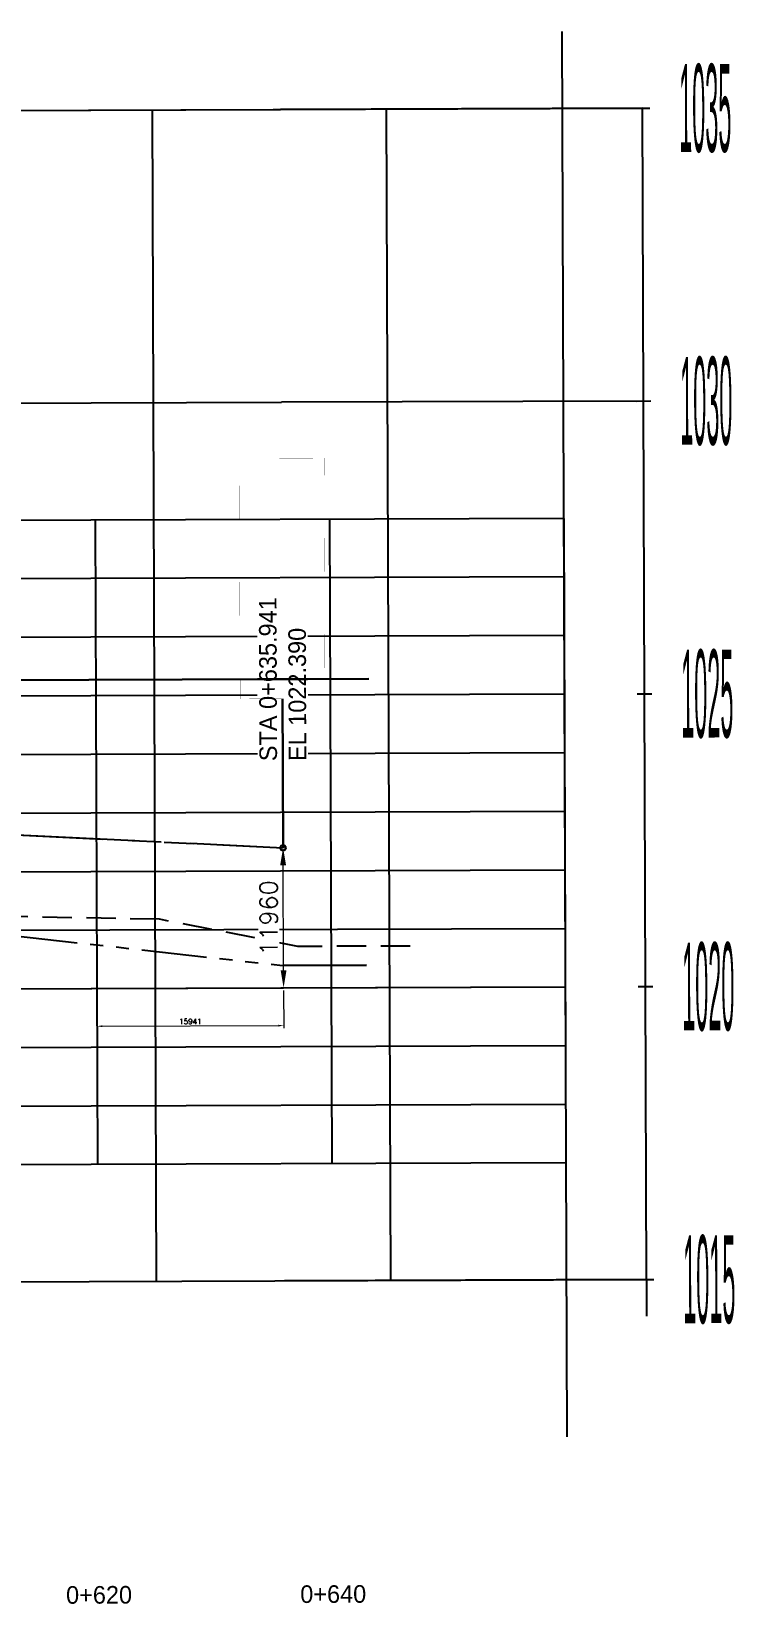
# Model space of a CAD drawing. Header units: metres. Extents: x 16518 to 16970, y 5648484 to 5648778.
# Drawn here: x 16793.1 to 16853.2, y 5648643.8 to 5648778.2 of the extents above; entities that cross this region are included whole.
import ezdxf

# ---------------------------------------------------------------- set-up
doc = ezdxf.new("R2010")
doc.units = ezdxf.units.M
for name, pattern in [('CENTER', [2, 1.25, -0.25, 0.25, -0.25]), ('CENTER2', [1.125, 0.75, -0.125, 0.125, -0.125]), ('DASHED2', [0.375, 0.25, -0.125]), ('DGN Style 3', [12, 9, -3]), ('DGN Style 6', [16, 0, -2, 6, -2, 2, -2, 2]), ('PHANTOM2', [31.75, 15.875, -3.175, 3.175, -3.175, 3.175, -3.175])]:
    doc.linetypes.add(name, pattern=pattern)
for name, color, linetype in [('C-RD-PRF-SODL', 3, 'DGN Style 3'), ('C-RD-PRF-SODR', 40, 'DGN Style 6'), ('C-ROAD-PROF-GRID-MAJR', 253, 'Continuous'), ('C-ROAD-PROF-TEXT', 11, 'Continuous'), ('C-ROAD-PROF-TTLB', 5, 'Continuous'), ('S-BR-DIM', 1, 'Continuous'), ('S-BR-EXIST-PROFILE', 1, 'CENTER2'), ('S-GRID', 27, 'Continuous')]:
    doc.layers.add(name, color=color, linetype=linetype)
doc.layers.add('S-BR-NPLOT', color=250, linetype='Continuous', plot=False)
doc.styles.add('AT Text Standard', font='simplex.shx', dxfattribs={"oblique": 1e-05, "height": 3})
doc.styles.add('AT_Font_Prop_3.0', font='font005.shx', dxfattribs={"height": 3})
doc.styles.add('G-AN-TXT', font='font005.shx', dxfattribs={"height": 0.003})
doc.dimstyles.new('AT Dim Standard (Millimeters)', dxfattribs={"dimtxt": 3, "dimasz": 3, "dimexe": 1.5, "dimexo": 1.5, "dimgap": 1, "dimtad": 1, "dimdec": 0, "dimlfac": 1000, "dimzin": 0, "dimdsep": 46, "dimtxsty": 'AT Text Standard', "dimcen": -1.5, "dimclrd": 256, "dimclre": 256, "dimclrt": 7, "dimaunit": 1, "dimadec": 3, "dimazin": 0, "dimtfac": 1, "dimtdec": 0, "dimtmove": 0, "dimatfit": 3, "dimfxl": 1, "dimtfill": 1, "dimtolj": 1, "dimtzin": 0, "dimlwd": 15, "dimlwe": 15, "dimarcsym": 0})

# ---------------------------------------------------------------- blocks, each defined once
blk = doc.blocks.new('*D269')
at = {"layer": 'Defpoints', "color": 0, "lineweight": 30, "transparency": 16777216}
for p in [(16814.63, 5648708.48), (16814.63, 5648708.48), (16814.67, 5648696.52)]:
    blk.add_point(p, dxfattribs=at)
at = {"layer": 'S-BR-NPLOT', "lineweight": 15, "transparency": 16777216}
blk.add_line((16814.67, 5648698.02), (16814.63, 5648706.98), dxfattribs=at)
at = {"layer": 'S-BR-NPLOT', "lineweight": 30, "transparency": 16777216}
for points in [[(16814.38, 5648706.98), (16814.88, 5648706.98), (16814.63, 5648708.48)], [(16814.42, 5648698.02), (16814.92, 5648698.02), (16814.67, 5648696.52)]]:
    blk.add_solid(points, dxfattribs=at)
at = {"layer": 'S-BR-NPLOT', "color": 8, "transparency": 16777216, "insert": (16813.4, 5648702.49), "char_height": 1.5, "attachment_point": 5, "rotation": 90.1985, "style": 'AT Text Standard', "bg_fill": 3, "box_fill_scale": 1.1, "bg_fill_color": 256, "bg_fill_true_color": 13158600, "bg_fill_transparency": 0}
blk.add_mtext('\\A1;11960', dxfattribs=at)
blk = doc.blocks.new('*D272')
at = {"layer": 'Defpoints', "color": 0, "lineweight": 30}
for p in [(16814.67, 5648696.52), (16798.74, 5648694.46), (16814.68, 5648693.3)]:
    blk.add_point(p, dxfattribs=at)
at = {"layer": 'S-BR-NPLOT', "lineweight": 15}
for p, q in [((16814.67, 5648696.29), (16814.68, 5648693.08)), ((16798.74, 5648694.23), (16798.74, 5648693.02)), ((16799.19, 5648693.25), (16814.23, 5648693.3))]:
    blk.add_line(p, q, dxfattribs=at)
at = {"layer": 'S-BR-NPLOT', "lineweight": 30}
for points in [[(16799.19, 5648693.32), (16799.19, 5648693.17), (16798.74, 5648693.25)], [(16814.23, 5648693.37), (16814.23, 5648693.22), (16814.68, 5648693.3)]]:
    blk.add_solid(points, dxfattribs=at)
at = {"layer": 'S-BR-NPLOT', "color": 8, "insert": (16806.71, 5648693.65), "char_height": 0.45, "attachment_point": 5, "rotation": 0.1985, "style": 'AT Text Standard', "bg_fill": 3, "box_fill_scale": 1.1, "bg_fill_color": 256, "bg_fill_true_color": 13158600, "bg_fill_transparency": 0}
blk.add_mtext('\\A1;15941', dxfattribs=at)

msp = doc.modelspace()

# ---------------------------------------------------------------- linework, layer by layer
at = {"color": 1, "linetype": 'CENTER', "ltscale": 10}
msp.add_line((16786.7502, 5648709.8368), (16814.6295, 5648708.4781), dxfattribs=at)
at = {"layer": 'C-RD-PRF-SODL', "color": 1, "linetype": 'DASHED2', "lineweight": -3, "ltscale": 10}
msp.add_lwpolyline([(16825.4763, 5648700.0912), (16815.8936, 5648700.058), (16804.0805, 5648702.377), (16762.2744, 5648703.1053)], dxfattribs=at)
at = {"layer": 'C-RD-PRF-SODR', "color": 1, "linetype": 'PHANTOM2', "lineweight": -3, "ltscale": 0.35}
msp.add_line((16769.4347, 5648703.4494), (16814.6051, 5648698.4245), dxfattribs=at)
at = {"layer": 'C-ROAD-PROF-GRID-MAJR', "color": 8, "linetype": 'Continuous', "lineweight": -3}
for p, q in [((16625.3251, 5648770.8627), (16814.4111, 5648771.5177)), ((16845.3238, 5648771.6248), (16814.4111, 5648771.5177)), ((16823.8161, 5648671.5497), (16823.4697, 5648771.5491)), ((16845.6702, 5648671.6254), (16845.3238, 5648771.6248)), ((16803.8162, 5648671.4804), (16803.4698, 5648771.4798)), ((16625.4117, 5648745.8629), (16814.4977, 5648746.5179)), ((16845.4104, 5648746.625), (16814.4977, 5648746.5179)), ((16625.5849, 5648695.8632), (16814.6709, 5648696.5182)), ((16845.6702, 5648671.6254), (16814.7575, 5648671.5183))]:
    msp.add_line(p, q, dxfattribs=at)
at = {"layer": 'C-ROAD-PROF-TEXT', "color": 11, "linetype": 'Continuous', "lineweight": -3}
for p, q in [((16844.6988, 5648771.6227), (16845.9488, 5648771.627)), ((16844.7854, 5648746.6228), (16846.0354, 5648746.6271)), ((16844.872, 5648721.623), (16846.122, 5648721.6273)), ((16844.9586, 5648696.6231), (16846.2086, 5648696.6274)), ((16845.681, 5648668.5004), (16845.6594, 5648674.7504)), ((16845.0452, 5648671.6233), (16846.2952, 5648671.6276))]:
    msp.add_line(p, q, dxfattribs=at)
at = {"layer": 'C-ROAD-PROF-TTLB', "color": 5, "linetype": 'Continuous', "lineweight": -3}
for p, q in [((16605.3252, 5648770.7935), (16845.3238, 5648771.6248)), ((16845.6702, 5648671.6254), (16845.3238, 5648771.6248)), ((16605.6716, 5648670.7941), (16845.6702, 5648671.6254))]:
    msp.add_line(p, q, dxfattribs=at)
at = {"layer": 'S-BR-DIM', "lineweight": 30}
msp.add_line((16814.6051, 5648698.4245), (16821.7601, 5648698.4493), dxfattribs=at)
at = {"layer": 'S-BR-DIM', "linetype": 'Continuous', "lineweight": -3}
msp.add_line((16814.6709, 5648696.5182), (16838.7294, 5648696.6015), dxfattribs=at)
at = {"layer": 'S-BR-DIM', "lineweight": 30}
msp.add_circle((16814.6295, 5648708.4781), 0.2276, dxfattribs=at)
at = {"layer": 'S-BR-EXIST-PROFILE', "lineweight": -3, "ltscale": 20}
msp.add_line((16786.9952, 5648709.8247), (16814.6295, 5648708.4781), dxfattribs=at)
at = {"layer": 'S-BR-NPLOT'}
msp.add_line((16838.4468, 5648778.1752), (16838.8625, 5648658.1884), dxfattribs=at)
at = {"layer": 'S-GRID', "linetype": 'Continuous', "lineweight": -3}
for p, q in [((16838.5908, 5648736.6013), (16598.5923, 5648735.7699)), ((16838.5908, 5648736.6013), (16838.7814, 5648681.6016)), ((16798.5911, 5648736.4627), (16798.7816, 5648681.4631)), ((16818.591, 5648736.532), (16818.7815, 5648681.5323)), ((16838.6082, 5648731.6013), (16598.6096, 5648730.77)), ((16838.6255, 5648726.6014), (16598.6269, 5648725.77)), ((16838.6428, 5648721.6014), (16598.6442, 5648720.77)), ((16598.6616, 5648715.7701), (16838.6601, 5648716.6014)), ((16598.6789, 5648710.7701), (16838.6774, 5648711.6014)), ((16598.6962, 5648705.7701), (16838.6948, 5648706.6015)), ((16598.7135, 5648700.7701), (16838.7121, 5648701.6015)), ((16598.7308, 5648695.7702), (16838.7294, 5648696.6015)), ((16598.7482, 5648690.7702), (16838.7467, 5648691.6016)), ((16598.7655, 5648685.7702), (16838.764, 5648686.6016)), ((16598.7828, 5648680.7703), (16838.7814, 5648681.6016))]:
    msp.add_line(p, q, dxfattribs=at)

# ---------------------------------------------------------------- texts
at = {"layer": 'C-ROAD-PROF-TEXT', "lineweight": 30, "style": 'G-AN-TXT', "oblique": 0, "width": 0.2}
for s, p in [('1035', (16848.4618, 5648767.8857)), ('1030', (16848.5484, 5648742.8858)), ('1025', (16848.635, 5648717.886)), ('1020', (16848.7216, 5648692.8861)), ('1015', (16848.8082, 5648667.8863))]:
    msp.add_text(s, height=7.5, rotation=0.198474, dxfattribs=at).set_placement(p)
at = {"layer": 'S-BR-DIM', "color": 2, "lineweight": 30, "char_height": 1.5, "attachment_point": 5, "rotation": 0.198474, "style": 'AT_Font_Prop_3.0', "bg_fill": 3, "box_fill_scale": 1.1, "bg_fill_color": 256, "bg_fill_true_color": 13158600, "bg_fill_transparency": 0}
for s, insert in [('\\A1;0+620', (16798.9111, 5648644.6849)), ('\\A1;0+640', (16818.911, 5648644.7541))]:
    msp.add_mtext(s, dxfattribs=dict(at, insert=insert))

# ---------------------------------------------------------------- next in the draw order: texts
at = {"layer": 'S-BR-DIM', "color": 2, "lineweight": 30, "insert": (16814.5975, 5648722.8774), "char_height": 1.5, "attachment_point": 5, "rotation": 90.198474, "style": 'AT_Font_Prop_3.0', "bg_fill": 3, "box_fill_scale": 1.1, "bg_fill_color": 256, "bg_fill_true_color": 13158600, "bg_fill_transparency": 0}
msp.add_mtext('\\A1;\\pxql;STA 0+635.941\\PEL 1022.390', dxfattribs=at)

# ---------------------------------------------------------------- next in the draw order: linework, layer by layer
at = {"layer": 'S-BR-DIM', "lineweight": 30}
msp.add_line((16814.6295, 5648708.4781), (16814.5854, 5648721.2021), dxfattribs=at)
at = {"layer": 'S-BR-DIM', "lineweight": 30, "const_width": 0.01}
msp.add_lwpolyline([(16810.9636, 5648721.1895), (16818.2072, 5648721.2146), (16818.1361, 5648741.7534), (16810.8925, 5648741.7283)], close=True, dxfattribs=at)
at = {"layer": 'S-BR-NPLOT', "lineweight": 30}
msp.add_line((16620.6662, 5648722.2056), (16821.9521, 5648722.9029), dxfattribs=at)

# ---------------------------------------------------------------- next in the draw order: dimensions: what is measured, and where the dimension line sits
at = {"layer": 'S-BR-NPLOT'}
dim = msp.add_linear_dim(base=(16814.6295, 5648708.4781), p1=(16814.6709, 5648696.5182), p2=(16814.6295, 5648708.4781), angle=90.198474, dimstyle='AT Dim Standard (Millimeters)', override={"dimclrt": 8}, dxfattribs=at)
dim.commit()
dim.dimension.update_dxf_attribs({"geometry": '*D269', "text_midpoint": (16813.4002, 5648702.4938)})

# ---------------------------------------------------------------- next in the draw order: dimensions: what is measured, and where the dimension line sits
dim = msp.add_linear_dim(base=(16814.6821, 5648693.3005), p1=(16798.7366, 5648694.4565), p2=(16814.6709, 5648696.5182), angle=0.198474, dimstyle='AT Dim Standard (Millimeters)', override={"dimclrt": 8}, dxfattribs=at)
dim.commit()
dim.dimension.update_dxf_attribs({"geometry": '*D272', "text_midpoint": (16806.7101, 5648693.6479)})

doc.saveas('drawing.dxf')
